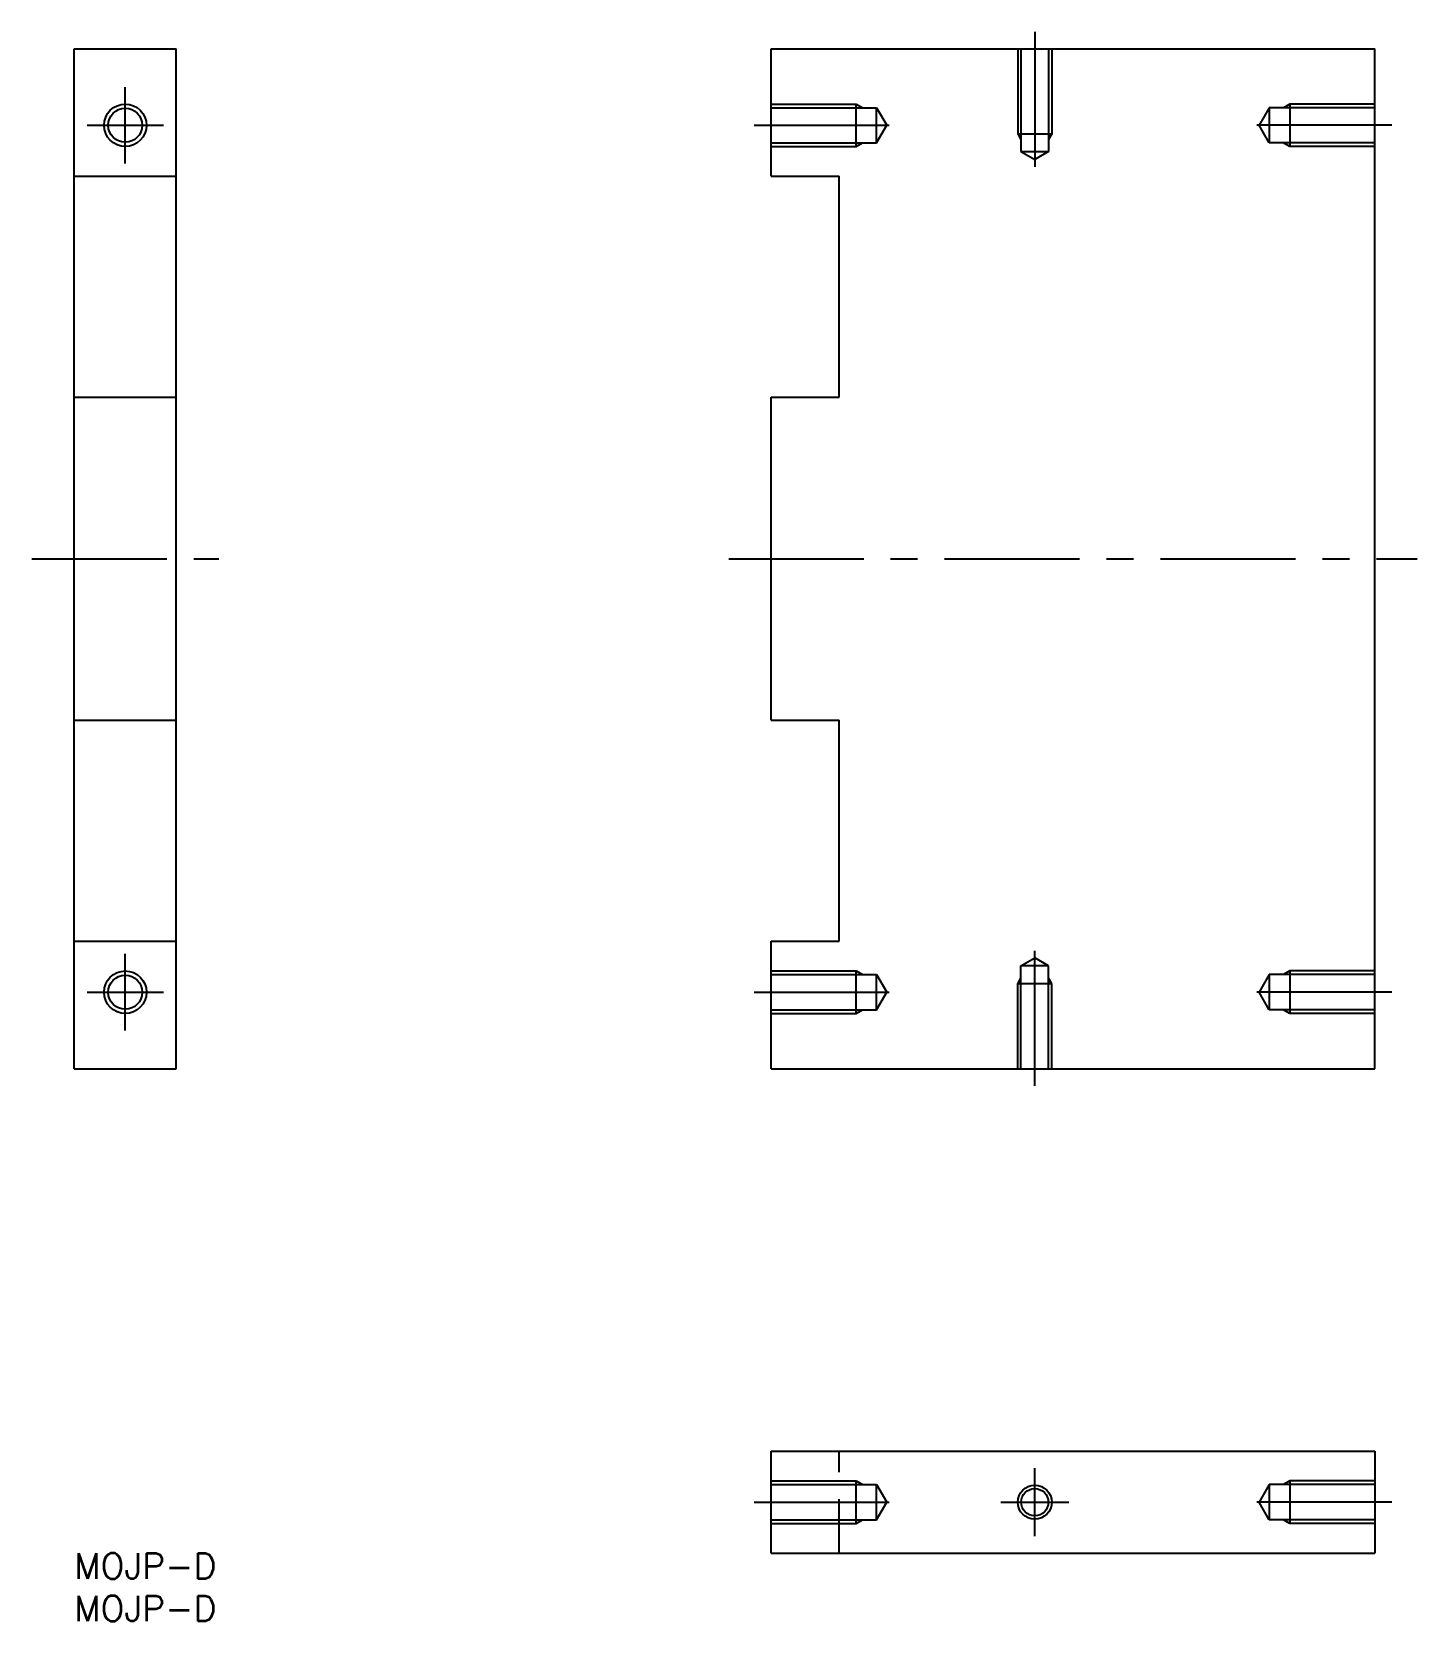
# Model space of a CAD drawing. Extents: x -5 to 158, y -8 to 179.
import ezdxf

# ---------------------------------------------------------------- set-up
doc = ezdxf.new("R2010")
doc.units = 0
doc.header["$LTSCALE"] = 0.5
doc.linetypes.add('CENTER', pattern=[50.8, 31.75, -6.35, 6.35, -6.35])
doc.linetypes.add('DASHED', pattern=[19.05, 12.7, -6.35])
for name, color, linetype in [('MSM_CENTER', 1, 'CENTER'), ('MSM_CONTINUOUS', 7, 'CONTINUOUS'), ('MSM_DASHED', 4, 'DASHED'), ('MSM_NARROW', 5, 'CONTINUOUS'), ('MSM_PART_NUMBER', 7, 'CONTINUOUS')]:
    doc.layers.add(name, color=color, linetype=linetype)
doc.styles.get("Standard").update_dxf_attribs({"font": 'txt.shx', "height": 3, "bigfont": 'bigfont.shx'})

msp = doc.modelspace()

# ---------------------------------------------------------------- linework, layer by layer
at = {"layer": 'MSM_CENTER'}
for p, q in [((113, 179), (113, 161.96)), ((6, 163.5), (6, 172.5)), ((1.5, 168), (10.5, 168)), ((80, 168), (97.59, 168)), ((155, 168), (137.41, 168)), ((-5, 117), (17, 117)), ((77, 117), (158, 117)), ((113, 55), (113, 72.04)), ((6, 61.5), (6, 70.5)), ((1.5, 66), (10.5, 66)), ((80, 66), (97.59, 66)), ((155, 66), (137.41, 66)), ((113, 2), (113, 10)), ((80, 6), (97.59, 6)), ((109, 6), (117, 6)), ((155, 6), (137.41, 6))]:
    msp.add_line(p, q, dxfattribs=at)
at = {"layer": 'MSM_CONTINUOUS'}
for p, q in [((0, 177), (12, 177)), ((0, 57), (0, 177)), ((12, 57), (12, 177)), ((82, 177), (153, 177)), ((82, 162), (82, 177)), ((153, 57), (153, 177)), ((0, 162), (12, 162)), ((82, 162), (90, 162)), ((90, 136), (90, 162)), ((0, 136), (12, 136)), ((82, 136), (90, 136)), ((82, 98), (82, 136)), ((0, 98), (12, 98)), ((82, 98), (90, 98)), ((90, 72), (90, 98)), ((0, 72), (12, 72)), ((82, 72), (90, 72)), ((82, 57), (82, 72)), ((0, 57), (12, 57)), ((82, 57), (153, 57)), ((82, 0), (82, 12)), ((82, 12), (153, 12)), ((153, 12), (153, 0)), ((82, 0), (153, 0))]:
    msp.add_line(p, q, dxfattribs=at)
for centre, radius in [((6, 168), 2), ((6, 66), 2), ((113, 6), 1.6)]:
    msp.add_circle(centre, radius, dxfattribs=at)
at = {"layer": 'MSM_DASHED', "linetype": 'CONTINUOUS'}
for p, q in [((111, 177), (111, 167)), ((111.38, 177), (111.38, 164.9)), ((114.62, 177), (114.62, 164.9)), ((115, 177), (115, 167)), ((82, 170.5), (92, 170.5)), ((92, 165.5), (92, 170.5)), ((92, 170.5), (92.75, 170.07)), ((143, 170.5), (142.25, 170.07)), ((153, 170.5), (143, 170.5)), ((143, 170.5), (143, 165.5)), ((82, 170.07), (94.4, 170.07)), ((94.4, 165.93), (94.4, 170.07)), ((94.4, 170.07), (95.59, 168)), ((140.6, 170.07), (139.41, 168)), ((153, 170.07), (140.6, 170.07)), ((140.6, 170.07), (140.6, 165.93)), ((94.4, 165.93), (95.59, 168)), ((111, 167), (115, 167)), ((111, 167), (111.38, 166.34)), ((115, 167), (114.62, 166.34)), ((140.6, 165.93), (139.41, 168)), ((82, 165.93), (94.4, 165.93)), ((82, 165.5), (92, 165.5)), ((92, 165.5), (92.75, 165.93)), ((111.38, 164.9), (114.62, 164.9)), ((111.38, 164.9), (113, 163.96)), ((114.62, 164.9), (113, 163.96)), ((153, 165.93), (140.6, 165.93)), ((143, 165.5), (142.25, 165.93)), ((153, 165.5), (143, 165.5)), ((111.38, 69.1), (113, 70.04)), ((114.62, 69.1), (113, 70.04)), ((82, 68.5), (92, 68.5)), ((82, 68.07), (94.4, 68.07)), ((92, 63.5), (92, 68.5)), ((92, 68.5), (92.75, 68.07)), ((94.4, 63.93), (94.4, 68.07)), ((94.4, 68.07), (95.59, 66)), ((111, 67), (111.38, 67.66)), ((111.38, 57), (111.38, 69.1)), ((114.62, 69.1), (111.38, 69.1)), ((114.62, 57), (114.62, 69.1)), ((115, 67), (114.62, 67.66)), ((140.6, 68.07), (139.41, 66)), ((153, 68.07), (140.6, 68.07)), ((140.6, 68.07), (140.6, 63.93)), ((143, 68.5), (142.25, 68.07)), ((153, 68.5), (143, 68.5)), ((143, 68.5), (143, 63.5)), ((94.4, 63.93), (95.59, 66)), ((111, 57), (111, 67)), ((115, 67), (111, 67)), ((115, 57), (115, 67)), ((140.6, 63.93), (139.41, 66)), ((82, 63.93), (94.4, 63.93)), ((92, 63.5), (92.75, 63.93)), ((153, 63.93), (140.6, 63.93)), ((143, 63.5), (142.25, 63.93)), ((82, 63.5), (92, 63.5)), ((153, 63.5), (143, 63.5)), ((82, 8.5), (92, 8.5)), ((82, 8.07), (94.4, 8.07)), ((92, 3.5), (92, 8.5)), ((92, 8.5), (92.75, 8.07)), ((94.4, 3.93), (94.4, 8.07)), ((94.4, 8.07), (95.59, 6)), ((140.6, 8.07), (139.41, 6)), ((153, 8.07), (140.6, 8.07)), ((140.6, 8.07), (140.6, 3.93)), ((143, 8.5), (142.25, 8.07)), ((153, 8.5), (143, 8.5)), ((143, 8.5), (143, 3.5)), ((94.4, 3.93), (95.59, 6)), ((140.6, 3.93), (139.41, 6)), ((82, 3.93), (94.4, 3.93)), ((92, 3.5), (92.75, 3.93)), ((153, 3.93), (140.6, 3.93)), ((143, 3.5), (142.25, 3.93)), ((82, 3.5), (92, 3.5)), ((153, 3.5), (143, 3.5))]:
    msp.add_line(p, q, dxfattribs=at)
at = {"layer": 'MSM_DASHED'}
msp.add_line((90, 0), (90, 12), dxfattribs=at)
at = {"layer": 'MSM_NARROW'}
for centre, radius in [((6, 168), 2.5), ((6, 66), 2.5), ((113, 6), 2)]:
    msp.add_circle(centre, radius, dxfattribs=at)

# ---------------------------------------------------------------- texts
at = {"layer": 'MSM_PART_NUMBER'}
for p in [(0, -3), (0, -8)]:
    msp.add_text('MOJP-D', height=3, dxfattribs=at).set_placement(p)

doc.saveas('drawing.dxf')
